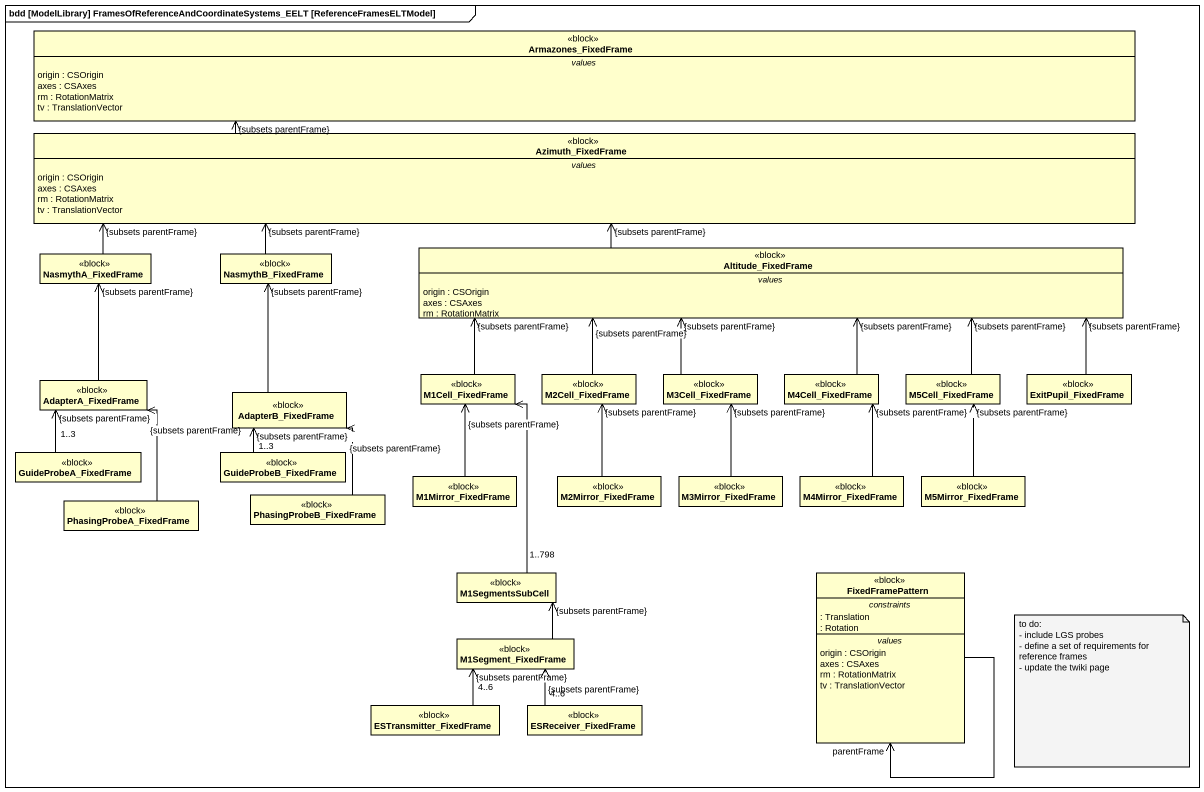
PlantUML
@startuml
mainframe bdd [ModelLibrary] FramesOfReferenceAndCoordinateSystems_EELT [ReferenceFramesELTModel]
hide circle
hide empty members
class Armazones_FixedFrame <<block>> {
  -- values --
  origin : CSOrigin
  axes : CSAxes
  rm : RotationMatrix
  tv : TranslationVector
}
class Azimuth_FixedFrame <<block>> {
  -- values --
  origin : CSOrigin
  axes : CSAxes
  rm : RotationMatrix
  tv : TranslationVector
}
class NasmythA_FixedFrame <<block>>
class NasmythB_FixedFrame <<block>>
class Altitude_FixedFrame <<block>> {
  -- values --
  origin : CSOrigin
  axes : CSAxes
  rm : RotationMatrix
}
class AdapterA_FixedFrame <<block>>
class AdapterB_FixedFrame <<block>>
class M1Cell_FixedFrame <<block>>
class M2Cell_FixedFrame <<block>>
class M3Cell_FixedFrame <<block>>
class M4Cell_FixedFrame <<block>>
class M5Cell_FixedFrame <<block>>
class ExitPupil_FixedFrame <<block>>
class GuideProbeA_FixedFrame <<block>>
class GuideProbeB_FixedFrame <<block>>
class M1Mirror_FixedFrame <<block>>
class M2Mirror_FixedFrame <<block>>
class M3Mirror_FixedFrame <<block>>
class M4Mirror_FixedFrame <<block>>
class M5Mirror_FixedFrame <<block>>
class PhasingProbeA_FixedFrame <<block>>
class PhasingProbeB_FixedFrame <<block>>
class M1SegmentsSubCell <<block>>
class FixedFramePattern <<block>> {
  -- constraints --
  : Translation
  : Rotation
  -- values --
  origin : CSOrigin
  axes : CSAxes
  rm : RotationMatrix
  tv : TranslationVector
}
class M1Segment_FixedFrame <<block>>
class ESTransmitter_FixedFrame <<block>>
class ESReceiver_FixedFrame <<block>>
Azimuth_FixedFrame -up-> "{subsets parentFrame}" Armazones_FixedFrame
NasmythA_FixedFrame -right-> "{subsets parentFrame}" Azimuth_FixedFrame
NasmythB_FixedFrame -right-> "{subsets parentFrame}" Azimuth_FixedFrame
Altitude_FixedFrame -left-> "{subsets parentFrame}" Azimuth_FixedFrame
AdapterA_FixedFrame -up-> "{subsets parentFrame}" NasmythA_FixedFrame
AdapterB_FixedFrame -up-> "{subsets parentFrame}" NasmythB_FixedFrame
M1Cell_FixedFrame -right-> "{subsets parentFrame}" Altitude_FixedFrame
M2Cell_FixedFrame -right-> "{subsets parentFrame}" Altitude_FixedFrame
M3Cell_FixedFrame -up-> "{subsets parentFrame}" Altitude_FixedFrame
M4Cell_FixedFrame -up-> "{subsets parentFrame}" Altitude_FixedFrame
M5Cell_FixedFrame -left-> "{subsets parentFrame}" Altitude_FixedFrame
ExitPupil_FixedFrame -left-> "{subsets parentFrame}" Altitude_FixedFrame
GuideProbeA_FixedFrame "1..3" -up-> "{subsets parentFrame}" AdapterA_FixedFrame
GuideProbeB_FixedFrame "1..3" -up-> "{subsets parentFrame}" AdapterB_FixedFrame
M1Mirror_FixedFrame -up-> "{subsets parentFrame}" M1Cell_FixedFrame
M2Mirror_FixedFrame -up-> "{subsets parentFrame}" M2Cell_FixedFrame
M3Mirror_FixedFrame -up-> "{subsets parentFrame}" M3Cell_FixedFrame
M4Mirror_FixedFrame -up-> "{subsets parentFrame}" M4Cell_FixedFrame
M5Mirror_FixedFrame -up-> "{subsets parentFrame}" M5Cell_FixedFrame
PhasingProbeA_FixedFrame -up-> "{subsets parentFrame}" AdapterA_FixedFrame
PhasingProbeB_FixedFrame -up-> "{subsets parentFrame}" AdapterB_FixedFrame
M1SegmentsSubCell "1..798" -up-> M1Cell_FixedFrame
FixedFramePattern "parentFrame" <-- FixedFramePattern
M1Segment_FixedFrame -up-> "{subsets parentFrame}" M1SegmentsSubCell
ESTransmitter_FixedFrame "4..6" -up-> "{subsets parentFrame}" M1Segment_FixedFrame
ESReceiver_FixedFrame "4..6" -up-> "{subsets parentFrame}" M1Segment_FixedFrame
note as N1
  to do:
  - include LGS probes
  - define a set of requirements for reference frames
  - update the twiki page
end note
@enduml
